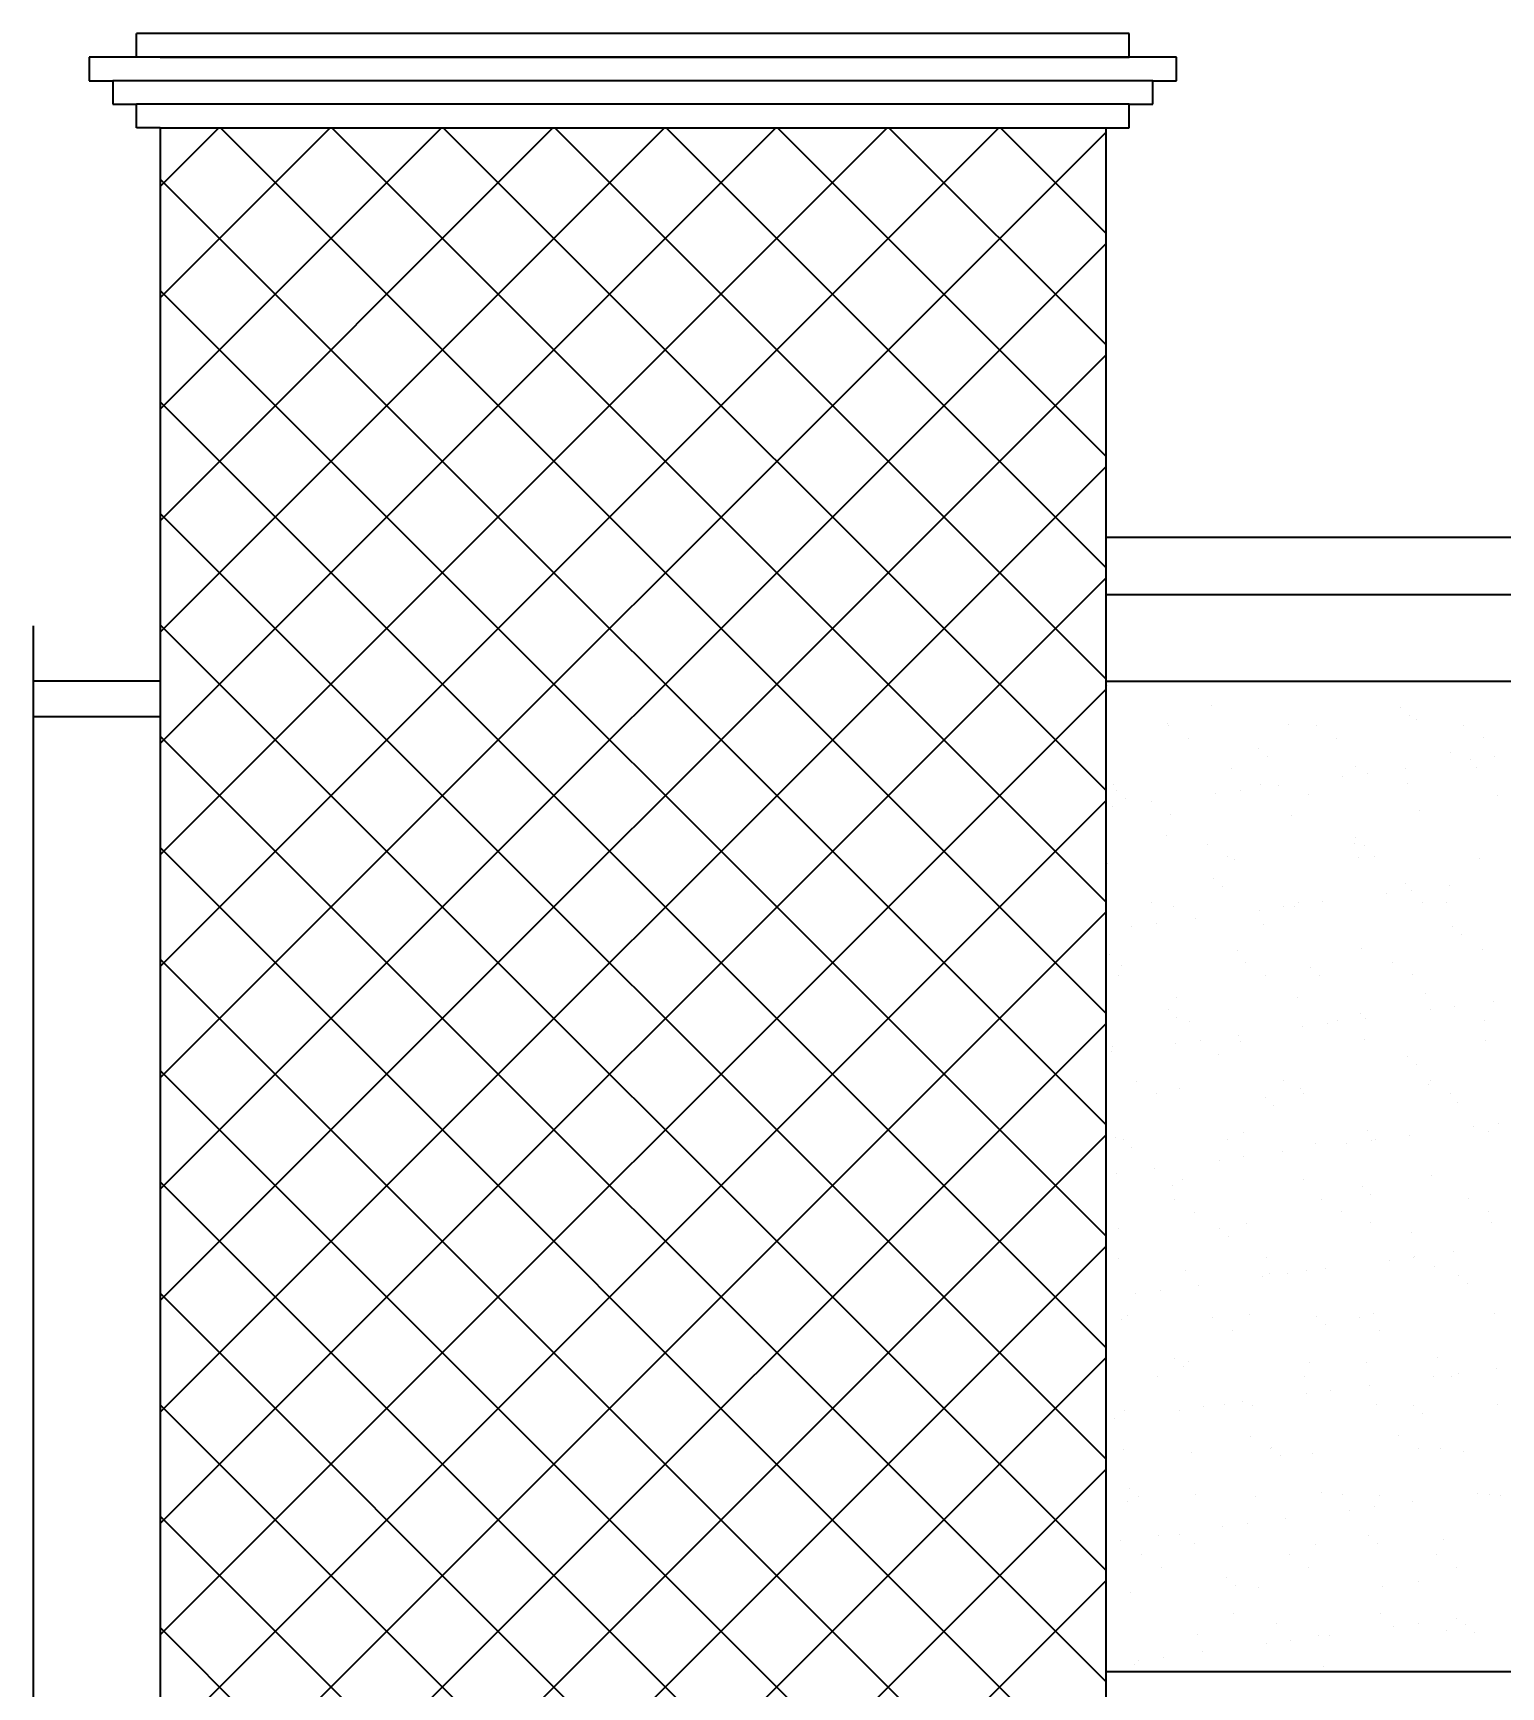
# Model space of a CAD drawing. Header units: metres. Extents: x 6 to 169, y 61 to 125.
# Drawn here: x 32.219 to 33.495, y 67.787 to 69.226 of the extents above; entities that cross this region are included whole.
import ezdxf

# ---------------------------------------------------------------- set-up
doc = ezdxf.new("R2010")
doc.units = ezdxf.units.M
doc.header["$MEASUREMENT"] = 0
doc.header["$PDMODE"] = 3
doc.layers.get('0').update_dxf_attribs({"lineweight": 5})
doc.layers.get('DEFPOINTS').update_dxf_attribs({"lineweight": 5})
doc.layers.add('MAIN_GATE', color=57, linetype='Continuous')
doc.styles.get("Standard").update_dxf_attribs({"font": 'arial.ttf'})
doc.dimstyles.get("Standard").update_dxf_attribs({"dimtxt": 0.18, "dimasz": 0.18, "dimexe": 0.18, "dimexo": 0.0625, "dimgap": 0.09, "dimtad": 0, "dimtih": 1, "dimtoh": 1, "dimdec": 4, "dimzin": 0, "dimdsep": 46, "dimtxsty": 'Standard', "dimcen": 0.09, "dimadec": 0, "dimazin": 0, "dimtfac": 1, "dimtdec": 4, "dimtofl": 0, "dimtmove": 0, "dimatfit": 3, "dimfxl": 0, "dimtolj": 1, "dimtzin": 0, "dimarcsym": 0})
doc.dimstyles.new('STANDARD$0', dxfattribs={"dimtxt": 0.3, "dimasz": 0.3, "dimexe": 3, "dimexo": 1, "dimgap": 1.5, "dimtad": 1, "dimdec": 1, "dimzin": 1, "dimdsep": 46, "dimtxsty": 'Standard', "dimblk": 'OBLIQUE', "dimcen": 0.09375, "dimdle": 1, "dimclrd": 8, "dimclre": 8, "dimclrt": 7, "dimadec": 1, "dimazin": 0, "dimtfac": 1, "dimtdec": 1, "dimtix": 1, "dimtmove": 2, "dimatfit": 3, "dimldrblk": 'ARCHTICK', "dimfxl": 0, "dimfrac": 2, "dimtolj": 1, "dimtzin": 0, "dimarcsym": 0})

# ---------------------------------------------------------------- blocks, each defined once
blk = doc.blocks.new('*D23')
at = {"color": 0, "lineweight": -2}
for p, q in [((5311.5576, 1865.0008), (5313.1517, 1865.0008)), ((5312.9717, 1864.8208), (5312.9717, 1863.8977)), ((5312.9717, 1862.0547), (5312.9717, 1862.9779)), ((5311.9617, 1861.8747), (5313.1517, 1861.8747))]:
    blk.add_line(p, q, dxfattribs=at)
at = {"color": 0}
for points in [[(5312.9417, 1864.8208), (5313.0017, 1864.8208), (5312.9717, 1865.0008)], [(5312.9417, 1862.0547), (5313.0017, 1862.0547), (5312.9717, 1861.8747)]]:
    blk.add_solid(points, dxfattribs=at)
at = {"layer": 'DEFPOINTS', "color": 0}
for p in [(5311.4951, 1865.0008), (5312.9717, 1865.0008), (5311.8992, 1861.8747)]:
    blk.add_point(p, dxfattribs=at)
at = {"color": 0, "insert": (5312.9717, 1863.4378), "char_height": 0.25, "attachment_point": 5, "rotation": 90}
blk.add_mtext('\\A1;2.0M', dxfattribs=at)
blk = doc.blocks.new('_Oblique')
at = {"color": 0, "linetype": 'ByBlock', "lineweight": -2}
blk.add_line((-0.5, -0.5), (0.5, 0.5), dxfattribs=at)
blk = doc.blocks.new('*D848')
at = {"layer": 'DEFPOINTS', "color": 0}
for p in [(32.449, 70.3062), (32.449, 68.8577), (26.4538, 68.6751)]:
    blk.add_point(p, dxfattribs=at)
at = {"layer": 'MAIN_GATE', "color": 0, "lineweight": -2}
for p, q in [((26.4538, 70.3062), (29.1274, 70.3062)), ((32.449, 70.3062), (29.7754, 70.3062))]:
    blk.add_line(p, q, dxfattribs=at)
at = {"layer": 'MAIN_GATE', "color": 0, "lineweight": -2, "xscale": 0.1, "yscale": 0.1, "zscale": 0.1, "rotation": 180}
blk.add_blockref('_Oblique', (26.4538, 70.3062), dxfattribs=at)
at = {"layer": 'MAIN_GATE', "color": 0, "lineweight": -2, "xscale": 0.1, "yscale": 0.1, "zscale": 0.1}
blk.add_blockref('_Oblique', (32.449, 70.3062), dxfattribs=at)
at = {"layer": 'MAIN_GATE', "color": 0, "insert": (29.4514, 70.3062), "char_height": 0.18, "attachment_point": 5}
blk.add_mtext('\\A1;6.00', dxfattribs=at)
blk = doc.blocks.new('155')
at = {"color": 0, "lineweight": 25, "ltscale": 72}
for p, q in [((5311.12174, 1865.49943), (5310.0254, 1865.49943)), ((5310.0254, 1865.47333), (5310.0254, 1865.49943)), ((5311.12174, 1865.47333), (5311.12174, 1865.49943)), ((5309.97319, 1865.47333), (5309.97319, 1865.44722)), ((5311.17395, 1865.47333), (5309.97319, 1865.47333)), ((5310.0515, 1865.47333), (5310.0254, 1865.47333)), ((5310.0515, 1865.47333), (5311.09564, 1865.47333)), ((5311.09564, 1865.47333), (5311.12174, 1865.47333)), ((5311.17395, 1865.44722), (5311.17395, 1865.47333)), ((5309.97319, 1865.44722), (5309.99929, 1865.44722)), ((5310.0254, 1865.44722), (5309.99929, 1865.44722)), ((5309.99929, 1865.44722), (5309.99929, 1865.42112)), ((5311.14785, 1865.44722), (5310.0254, 1865.44722)), ((5311.14785, 1865.42112), (5311.14785, 1865.44722)), ((5311.14785, 1865.44722), (5311.17395, 1865.44722)), ((5309.99929, 1865.42112), (5310.0254, 1865.42112)), ((5311.12174, 1865.42112), (5310.0254, 1865.42112)), ((5310.0254, 1865.39502), (5310.0254, 1865.42112)), ((5311.12174, 1865.39502), (5311.12174, 1865.42112)), ((5311.12174, 1865.42112), (5311.14785, 1865.42112)), ((5310.0515, 1865.39502), (5310.0254, 1865.39502)), ((5310.0515, 1865.39502), (5310.0515, 1861.87473)), ((5310.0515, 1865.39502), (5311.09564, 1865.39502)), ((5310.0515, 1865.33036), (5310.11616, 1865.39502)), ((5310.0515, 1865.20731), (5310.23921, 1865.39502)), ((5310.0515, 1865.08426), (5310.36226, 1865.39502)), ((5310.0515, 1864.9612), (5310.48531, 1865.39502)), ((5310.0515, 1864.83815), (5310.60837, 1865.39502)), ((5310.0515, 1864.7151), (5310.73142, 1865.39502)), ((5310.0515, 1864.59204), (5310.85447, 1865.39502)), ((5310.0515, 1864.46899), (5310.97753, 1865.39502)), ((5310.0515, 1864.34594), (5311.09564, 1865.39008)), ((5311.09564, 1864.41741), (5310.11804, 1865.39502)), ((5311.09564, 1864.54047), (5310.24109, 1865.39502)), ((5311.09564, 1864.66352), (5310.36414, 1865.39502)), ((5311.09564, 1864.78657), (5310.4872, 1865.39502)), ((5311.09564, 1864.90963), (5310.61025, 1865.39502)), ((5311.09564, 1865.03268), (5310.7333, 1865.39502)), ((5311.09564, 1865.15573), (5310.85635, 1865.39502)), ((5311.09564, 1865.27879), (5310.97941, 1865.39502)), ((5311.09564, 1865.39502), (5311.09564, 1861.87473)), ((5311.09564, 1865.39502), (5311.12174, 1865.39502)), ((5311.09564, 1864.29436), (5310.0515, 1865.3385)), ((5310.0515, 1864.22289), (5311.09564, 1865.26702)), ((5311.09564, 1864.17131), (5310.0515, 1865.21545)), ((5310.0515, 1864.09983), (5311.09564, 1865.14397)), ((5311.09564, 1864.04826), (5310.0515, 1865.09239)), ((5310.0515, 1863.97678), (5311.09564, 1865.02092)), ((5311.09564, 1863.9252), (5310.0515, 1864.96934)), ((5311.09564, 1864.9432), (5312.46851, 1864.9432)), ((5310.0515, 1863.85373), (5311.09564, 1864.89787)), ((5311.09564, 1864.87958), (5312.46851, 1864.87958)), ((5309.91119, 1864.8452), (5309.91119, 1862.02528)), ((5311.09564, 1863.80215), (5310.0515, 1864.84629)), ((5310.0515, 1864.78415), (5309.91119, 1864.78415)), ((5310.0515, 1863.73067), (5311.09564, 1864.77481)), ((5311.09564, 1864.78415), (5312.46851, 1864.78415)), ((5311.09802, 1864.77953), (5311.09802, 1864.77953)), ((5311.21267, 1864.75719), (5311.21267, 1864.75719)), ((5311.42157, 1864.75539), (5311.42157, 1864.75539)), ((5310.0515, 1864.74475), (5309.91119, 1864.74475)), ((5311.16423, 1864.7368), (5311.16423, 1864.7368)), ((5311.16554, 1864.73478), (5311.16554, 1864.73478)), ((5311.29778, 1864.73616), (5311.29778, 1864.73616)), ((5311.32812, 1864.73508), (5311.32812, 1864.73508)), ((5311.43119, 1864.74657), (5311.43119, 1864.74657)), ((5311.43879, 1864.74124), (5311.43879, 1864.74124)), ((5311.4907, 1864.73537), (5311.4907, 1864.73537)), ((5311.09564, 1863.6791), (5310.0515, 1864.72324)), ((5311.18756, 1864.72076), (5311.18756, 1864.72076)), ((5311.35014, 1864.72105), (5311.35014, 1864.72105)), ((5311.51272, 1864.72135), (5311.51272, 1864.72135)), ((5311.26463, 1864.70957), (5311.26463, 1864.70957)), ((5311.27425, 1864.70075), (5311.27425, 1864.70075)), ((5311.47661, 1864.70496), (5311.47661, 1864.70496)), ((5311.49812, 1864.69703), (5311.49812, 1864.69703)), ((5311.5253, 1864.70061), (5311.5253, 1864.70061)), ((5311.23483, 1864.68786), (5311.23483, 1864.68786)), ((5311.35759, 1864.67853), (5311.35759, 1864.67853)), ((5311.37148, 1864.6896), (5311.37148, 1864.6896)), ((5311.38477, 1864.68211), (5311.38477, 1864.68211)), ((5311.42721, 1864.6877), (5311.42721, 1864.6877)), ((5311.50503, 1864.68896), (5311.50503, 1864.68896)), ((5311.10423, 1864.66997), (5311.10423, 1864.66997)), ((5311.10769, 1864.66375), (5311.10769, 1864.66375)), ((5311.21707, 1864.66003), (5311.21707, 1864.66003)), ((5311.24424, 1864.66361), (5311.24424, 1864.66361)), ((5311.26681, 1864.67026), (5311.26681, 1864.67026)), ((5311.28668, 1864.6692), (5311.28668, 1864.6692)), ((5311.31967, 1864.65914), (5311.31967, 1864.65914)), ((5311.42939, 1864.67056), (5311.42939, 1864.67056)), ((5310.0515, 1863.60762), (5311.09564, 1864.65176)), ((5311.10371, 1864.64511), (5311.10371, 1864.64511)), ((5311.11731, 1864.65493), (5311.11731, 1864.65493)), ((5311.14615, 1864.6507), (5311.14615, 1864.6507)), ((5311.44208, 1864.64065), (5311.44208, 1864.64065)), ((5311.52857, 1864.65734), (5311.52857, 1864.65734)), ((5311.16752, 1864.63621), (5311.16752, 1864.63621)), ((5311.30107, 1864.63557), (5311.30107, 1864.63557)), ((5311.16273, 1864.61331), (5311.16273, 1864.61331)), ((5311.20771, 1864.60405), (5311.20771, 1864.60405)), ((5311.37029, 1864.60434), (5311.37029, 1864.60434)), ((5311.37163, 1864.61152), (5311.37163, 1864.61152)), ((5311.09564, 1863.55604), (5310.0515, 1864.60018)), ((5311.22972, 1864.59002), (5311.22972, 1864.59002)), ((5311.23812, 1864.58726), (5311.23812, 1864.58726)), ((5311.37477, 1864.58901), (5311.37477, 1864.58901)), ((5311.38126, 1864.6027), (5311.38126, 1864.6027)), ((5311.3923, 1864.59032), (5311.3923, 1864.59032)), ((5311.50832, 1864.58836), (5311.50832, 1864.58836)), ((5311.09711, 1864.58218), (5311.09711, 1864.58218)), ((5311.21469, 1864.5657), (5311.21469, 1864.5657)), ((5311.22432, 1864.55688), (5311.22432, 1864.55688)), ((5311.40573, 1864.5497), (5311.40573, 1864.5497)), ((5311.42668, 1864.56108), (5311.42668, 1864.56108)), ((5311.4329, 1864.55327), (5311.4329, 1864.55327)), ((5311.47535, 1864.55886), (5311.47535, 1864.55886)), ((5311.1464, 1864.53924), (5311.1464, 1864.53924)), ((5311.17081, 1864.53562), (5311.17081, 1864.53562)), ((5311.2652, 1864.5312), (5311.2652, 1864.5312)), ((5311.29237, 1864.53477), (5311.29237, 1864.53477)), ((5311.30436, 1864.53498), (5311.30436, 1864.53498)), ((5311.30898, 1864.53953), (5311.30898, 1864.53953)), ((5311.33482, 1864.54036), (5311.33482, 1864.54036)), ((5311.44537, 1864.54006), (5311.44537, 1864.54006)), ((5311.47156, 1864.53983), (5311.47156, 1864.53983)), ((5310.0515, 1863.48457), (5311.09564, 1864.52871)), ((5311.12467, 1864.5127), (5311.12467, 1864.5127)), ((5311.15185, 1864.51627), (5311.15185, 1864.51627)), ((5311.19429, 1864.52186), (5311.19429, 1864.52186)), ((5311.26974, 1864.51526), (5311.26974, 1864.51526)), ((5311.47864, 1864.51347), (5311.47864, 1864.51347)), ((5311.48826, 1864.50465), (5311.48826, 1864.50465)), ((5311.09564, 1863.43299), (5310.0515, 1864.47713)), ((5311.1004, 1864.48159), (5311.1004, 1864.48159)), ((5311.24141, 1864.48667), (5311.24141, 1864.48667)), ((5311.37806, 1864.48841), (5311.37806, 1864.48841)), ((5311.51161, 1864.48777), (5311.51161, 1864.48777)), ((5311.1093, 1864.459), (5311.1093, 1864.459)), ((5311.1128, 1864.46944), (5311.1128, 1864.46944)), ((5311.24987, 1864.47332), (5311.24987, 1864.47332)), ((5311.27188, 1864.45929), (5311.27188, 1864.45929)), ((5311.3217, 1864.46765), (5311.3217, 1864.46765)), ((5311.33132, 1864.45883), (5311.33132, 1864.45883)), ((5311.41245, 1864.47361), (5311.41245, 1864.47361)), ((5311.43446, 1864.45959), (5311.43446, 1864.45959)), ((5311.16476, 1864.42183), (5311.16476, 1864.42183)), ((5311.1741, 1864.43502), (5311.1741, 1864.43502)), ((5311.30765, 1864.43438), (5311.30765, 1864.43438)), ((5311.44866, 1864.43946), (5311.44866, 1864.43946)), ((5311.48104, 1864.42444), (5311.48104, 1864.42444)), ((5311.52348, 1864.43003), (5311.52348, 1864.43003)), ((5310.0515, 1863.36152), (5311.09564, 1864.40565)), ((5311.17438, 1864.41301), (5311.17438, 1864.41301)), ((5311.18856, 1864.40851), (5311.18856, 1864.40851)), ((5311.34051, 1864.40594), (5311.34051, 1864.40594)), ((5311.35114, 1864.4088), (5311.35114, 1864.4088)), ((5311.37674, 1864.41721), (5311.37674, 1864.41721)), ((5311.38295, 1864.41153), (5311.38295, 1864.41153)), ((5311.45386, 1864.42086), (5311.45386, 1864.42086)), ((5311.51372, 1864.4091), (5311.51372, 1864.4091)), ((5311.19998, 1864.38744), (5311.19998, 1864.38744)), ((5311.24242, 1864.39303), (5311.24242, 1864.39303)), ((5311.24469, 1864.38607), (5311.24469, 1864.38607)), ((5311.31333, 1864.40236), (5311.31333, 1864.40236)), ((5311.38135, 1864.38782), (5311.38135, 1864.38782)), ((5311.5149, 1864.38718), (5311.5149, 1864.38718)), ((5311.10189, 1864.37452), (5311.10189, 1864.37452)), ((5311.10369, 1864.38099), (5311.10369, 1864.38099)), ((5311.17281, 1864.38386), (5311.17281, 1864.38386)), ((5311.2198, 1864.37139), (5311.2198, 1864.37139)), ((5311.4287, 1864.3696), (5311.4287, 1864.3696)), ((5311.09564, 1863.30994), (5310.0515, 1864.35408)), ((5311.43833, 1864.36078), (5311.43833, 1864.36078)), ((5311.12945, 1864.34229), (5311.12945, 1864.34229)), ((5311.17739, 1864.33443), (5311.17739, 1864.33443)), ((5311.29203, 1864.34259), (5311.29203, 1864.34259)), ((5311.31094, 1864.33379), (5311.31094, 1864.33379)), ((5311.45194, 1864.33887), (5311.45194, 1864.33887)), ((5311.45461, 1864.34288), (5311.45461, 1864.34288)), ((5311.15147, 1864.32827), (5311.15147, 1864.32827)), ((5311.27176, 1864.32377), (5311.27176, 1864.32377)), ((5311.28139, 1864.31496), (5311.28139, 1864.31496)), ((5311.31405, 1864.32856), (5311.31405, 1864.32856)), ((5311.47663, 1864.32886), (5311.47663, 1864.32886)), ((5311.48375, 1864.31916), (5311.48375, 1864.31916)), ((5311.52917, 1864.29561), (5311.52917, 1864.29561)), ((5310.0515, 1863.23846), (5311.09564, 1864.2826)), ((5311.10698, 1864.2804), (5311.10698, 1864.2804)), ((5311.11482, 1864.27795), (5311.11482, 1864.27795)), ((5311.23072, 1864.27777), (5311.23072, 1864.27777)), ((5311.24798, 1864.28548), (5311.24798, 1864.28548)), ((5311.38464, 1864.28722), (5311.38464, 1864.28722)), ((5311.38864, 1864.2771), (5311.38864, 1864.2771)), ((5311.3933, 1864.27807), (5311.3933, 1864.27807)), ((5311.43109, 1864.28269), (5311.43109, 1864.28269)), ((5311.502, 1864.29203), (5311.502, 1864.29203)), ((5311.51819, 1864.28658), (5311.51819, 1864.28658)), ((5311.12444, 1864.26914), (5311.12444, 1864.26914)), ((5311.24811, 1864.2586), (5311.24811, 1864.2586)), ((5311.29056, 1864.26419), (5311.29056, 1864.26419)), ((5311.32681, 1864.27334), (5311.32681, 1864.27334)), ((5311.36147, 1864.27353), (5311.36147, 1864.27353)), ((5311.10759, 1864.2401), (5311.10759, 1864.2401)), ((5311.15003, 1864.24569), (5311.15003, 1864.24569)), ((5311.22094, 1864.25503), (5311.22094, 1864.25503)), ((5311.09564, 1863.18689), (5310.0515, 1864.23102)), ((5311.16986, 1864.22752), (5311.16986, 1864.22752)), ((5311.18068, 1864.23384), (5311.18068, 1864.23384)), ((5311.31423, 1864.2332), (5311.31423, 1864.2332)), ((5311.37877, 1864.22572), (5311.37877, 1864.22572)), ((5311.45523, 1864.23828), (5311.45523, 1864.23828)), ((5311.17162, 1864.21156), (5311.17162, 1864.21156)), ((5311.3342, 1864.21186), (5311.3342, 1864.21186)), ((5311.38839, 1864.2169), (5311.38839, 1864.2169)), ((5311.49678, 1864.21215), (5311.49678, 1864.21215)), ((5311.19363, 1864.19753), (5311.19363, 1864.19753)), ((5311.25127, 1864.18489), (5311.25127, 1864.18489)), ((5311.35621, 1864.19783), (5311.35621, 1864.19783)), ((5311.38793, 1864.18663), (5311.38793, 1864.18663)), ((5311.51879, 1864.19813), (5311.51879, 1864.19813)), ((5311.52148, 1864.18599), (5311.52148, 1864.18599)), ((5311.11027, 1864.17981), (5311.11027, 1864.17981)), ((5311.22183, 1864.1799), (5311.22183, 1864.1799)), ((5311.23145, 1864.17108), (5311.23145, 1864.17108)), ((5311.43381, 1864.17529), (5311.43381, 1864.17529)), ((5310.0515, 1863.11541), (5311.09564, 1864.15955)), ((5311.43678, 1864.14827), (5311.43678, 1864.14827)), ((5311.47922, 1864.15386), (5311.47922, 1864.15386)), ((5311.11031, 1864.14675), (5311.11031, 1864.14675)), ((5311.18397, 1864.13324), (5311.18397, 1864.13324)), ((5311.27289, 1864.14704), (5311.27289, 1864.14704)), ((5311.27687, 1864.12946), (5311.27687, 1864.12946)), ((5311.29625, 1864.12977), (5311.29625, 1864.12977)), ((5311.31752, 1864.1326), (5311.31752, 1864.1326)), ((5311.33869, 1864.13536), (5311.33869, 1864.13536)), ((5311.4096, 1864.14469), (5311.4096, 1864.14469)), ((5311.43547, 1864.14734), (5311.43547, 1864.14734)), ((5311.45852, 1864.13768), (5311.45852, 1864.13768)), ((5311.15572, 1864.11127), (5311.15572, 1864.11127)), ((5311.19816, 1864.11686), (5311.19816, 1864.11686)), ((5311.26907, 1864.12619), (5311.26907, 1864.12619)), ((5311.48577, 1864.12767), (5311.48577, 1864.12767)), ((5311.4954, 1864.11885), (5311.4954, 1864.11885)), ((5311.09564, 1863.06383), (5310.0515, 1864.10797)), ((5311.12855, 1864.10769), (5311.12855, 1864.10769)), ((5311.11355, 1864.07921), (5311.11355, 1864.07921)), ((5311.11993, 1864.08364), (5311.11993, 1864.08364)), ((5311.21378, 1864.08083), (5311.21378, 1864.08083)), ((5311.25456, 1864.08429), (5311.25456, 1864.08429)), ((5311.32883, 1864.08185), (5311.32883, 1864.08185)), ((5311.37636, 1864.08112), (5311.37636, 1864.08112)), ((5311.39122, 1864.08604), (5311.39122, 1864.08604)), ((5311.52477, 1864.0854), (5311.52477, 1864.0854)), ((5311.2358, 1864.0668), (5311.2358, 1864.0668)), ((5311.33845, 1864.07303), (5311.33845, 1864.07303)), ((5311.39838, 1864.0671), (5311.39838, 1864.0671)), ((5310.0515, 1862.99236), (5311.09564, 1864.0365)), ((5311.17189, 1864.03603), (5311.17189, 1864.03603)), ((5311.18151, 1864.02721), (5311.18151, 1864.02721)), ((5311.18725, 1864.03265), (5311.18725, 1864.03265)), ((5311.3208, 1864.03201), (5311.3208, 1864.03201)), ((5311.38387, 1864.03141), (5311.38387, 1864.03141)), ((5311.46181, 1864.03709), (5311.46181, 1864.03709)), ((5311.52736, 1864.02502), (5311.52736, 1864.02502)), ((5311.15247, 1864.01602), (5311.15247, 1864.01602)), ((5311.31505, 1864.01631), (5311.31505, 1864.01631)), ((5311.38683, 1864.00652), (5311.38683, 1864.00652)), ((5311.45774, 1864.01586), (5311.45774, 1864.01586)), ((5311.47763, 1864.01661), (5311.47763, 1864.01661)), ((5311.48491, 1864.01944), (5311.48491, 1864.01944)), ((5311.09564, 1862.94078), (5310.0515, 1863.98492)), ((5311.22693, 1863.98559), (5311.22693, 1863.98559)), ((5311.2463, 1863.98802), (5311.2463, 1863.98802)), ((5311.25785, 1863.9837), (5311.25785, 1863.9837)), ((5311.31721, 1863.99736), (5311.31721, 1863.99736)), ((5311.34438, 1864.00093), (5311.34438, 1864.00093)), ((5311.39451, 1863.98544), (5311.39451, 1863.98544)), ((5311.43584, 1863.9838), (5311.43584, 1863.9838)), ((5311.52806, 1863.9848), (5311.52806, 1863.9848)), ((5311.10577, 1863.96952), (5311.10577, 1863.96952)), ((5311.11684, 1863.97862), (5311.11684, 1863.97862)), ((5311.17668, 1863.97886), (5311.17668, 1863.97886)), ((5311.20385, 1863.98243), (5311.20385, 1863.98243)), ((5311.44546, 1863.97498), (5311.44546, 1863.97498)), ((5311.25594, 1863.9501), (5311.25594, 1863.9501)), ((5311.41852, 1863.95039), (5311.41852, 1863.95039)), ((5311.11538, 1863.93578), (5311.11538, 1863.93578)), ((5311.19054, 1863.93206), (5311.19054, 1863.93206)), ((5311.27796, 1863.93607), (5311.27796, 1863.93607)), ((5311.2789, 1863.93798), (5311.2789, 1863.93798)), ((5311.28852, 1863.92916), (5311.28852, 1863.92916)), ((5311.32409, 1863.93142), (5311.32409, 1863.93142)), ((5311.44054, 1863.93637), (5311.44054, 1863.93637)), ((5311.4651, 1863.9365), (5311.4651, 1863.9365)), ((5311.49088, 1863.93336), (5311.49088, 1863.93336)), ((5310.0515, 1862.8693), (5311.09564, 1863.91344)), ((5311.12196, 1863.89216), (5311.12196, 1863.89216)), ((5311.12013, 1863.87803), (5311.12013, 1863.87803)), ((5311.13158, 1863.88334), (5311.13158, 1863.88334)), ((5311.19464, 1863.88528), (5311.19464, 1863.88528)), ((5311.26114, 1863.88311), (5311.26114, 1863.88311)), ((5311.33394, 1863.88754), (5311.33394, 1863.88754)), ((5311.35722, 1863.88558), (5311.35722, 1863.88558)), ((5311.39779, 1863.88485), (5311.39779, 1863.88485)), ((5311.43496, 1863.87769), (5311.43496, 1863.87769)), ((5311.50587, 1863.88702), (5311.50587, 1863.88702)), ((5311.5198, 1863.88588), (5311.5198, 1863.88588)), ((5311.53134, 1863.88421), (5311.53134, 1863.88421)), ((5311.09564, 1862.81773), (5310.0515, 1863.86187)), ((5311.29443, 1863.85919), (5311.29443, 1863.85919)), ((5311.36534, 1863.86852), (5311.36534, 1863.86852)), ((5311.39252, 1863.8721), (5311.39252, 1863.8721)), ((5311.1539, 1863.84069), (5311.1539, 1863.84069)), ((5311.177, 1863.84172), (5311.177, 1863.84172)), ((5311.22481, 1863.85002), (5311.22481, 1863.85002)), ((5311.25199, 1863.8536), (5311.25199, 1863.8536)), ((5311.3859, 1863.83993), (5311.3859, 1863.83993)), ((5311.11146, 1863.8351), (5311.11146, 1863.8351)), ((5311.13553, 1863.81907), (5311.13553, 1863.81907)), ((5311.19383, 1863.83146), (5311.19383, 1863.83146)), ((5311.29811, 1863.81937), (5311.29811, 1863.81937)), ((5311.32738, 1863.83082), (5311.32738, 1863.83082)), ((5311.39552, 1863.83111), (5311.39552, 1863.83111)), ((5311.46069, 1863.81966), (5311.46069, 1863.81966)), ((5311.46839, 1863.8359), (5311.46839, 1863.8359)), ((5311.15754, 1863.80504), (5311.15754, 1863.80504)), ((5311.32012, 1863.80534), (5311.32012, 1863.80534)), ((5311.4827, 1863.80564), (5311.4827, 1863.80564)), ((5310.0515, 1862.74625), (5311.09564, 1863.79039)), ((5311.22896, 1863.7941), (5311.22896, 1863.7941)), ((5311.23858, 1863.78529), (5311.23858, 1863.78529)), ((5311.26443, 1863.78251), (5311.26443, 1863.78251)), ((5311.40108, 1863.78426), (5311.40108, 1863.78426)), ((5311.44094, 1863.78949), (5311.44094, 1863.78949)), ((5311.12342, 1863.77743), (5311.12342, 1863.77743)), ((5311.2368, 1863.75455), (5311.2368, 1863.75455)), ((5311.39938, 1863.75485), (5311.39938, 1863.75485)), ((5311.4831, 1863.74885), (5311.4831, 1863.74885)), ((5311.09564, 1862.69467), (5310.0515, 1863.73881)), ((5311.19712, 1863.73087), (5311.19712, 1863.73087)), ((5311.284, 1863.74367), (5311.284, 1863.74367)), ((5311.33067, 1863.73023), (5311.33067, 1863.73023)), ((5311.34257, 1863.73035), (5311.34257, 1863.73035)), ((5311.41348, 1863.73969), (5311.41348, 1863.73969)), ((5311.44065, 1863.74327), (5311.44065, 1863.74327)), ((5311.47168, 1863.73531), (5311.47168, 1863.73531)), ((5311.49291, 1863.74187), (5311.49291, 1863.74187)), ((5311.50253, 1863.73306), (5311.50253, 1863.73306)), ((5311.20204, 1863.71185), (5311.20204, 1863.71185)), ((5311.27295, 1863.72119), (5311.27295, 1863.72119)), ((5311.30012, 1863.72476), (5311.30012, 1863.72476)), ((5311.12706, 1863.69785), (5311.12706, 1863.69785)), ((5311.13242, 1863.70269), (5311.13242, 1863.70269)), ((5311.15959, 1863.70626), (5311.15959, 1863.70626)), ((5311.33597, 1863.69605), (5311.33597, 1863.69605)), ((5311.09564, 1863.69029), (5312.46851, 1863.69029))]:
    blk.add_line(p, q, dxfattribs=at)
at = {"color": 0}
dim = blk.add_linear_dim(base=(5312.9717, 1865.00082), p1=(5311.89919, 1861.87473), p2=(5311.49514, 1865.00082), angle=90, text='2.0M', dimstyle='Standard', override={"dimtxt": 0.25}, dxfattribs=at)
dim.commit()
dim.dimension.update_dxf_attribs({"geometry": '*D23', "text_midpoint": (5312.9717, 1863.43778), "text_rotation": 90})

msp = doc.modelspace()

# ---------------------------------------------------------------- block references
at = {"lineweight": -3, "xscale": 0.7874999999999996, "yscale": 0.7874999999999996, "zscale": 0.7874999999999996}
msp.add_blockref('155', (-4149.33653, -1399.85549), dxfattribs=at)

# ---------------------------------------------------------------- dimensions: what is measured, and where the dimension line sits
at = {"layer": 'MAIN_GATE', "color": 2}
dim = msp.add_linear_dim(base=(32.44902, 70.30622), p1=(26.45376, 68.67506), p2=(32.44902, 68.85774), dimstyle='STANDARD$0', override={"dimtxt": 0.18, "dimasz": 0.1, "dimexe": 0.18, "dimexo": 0.0625, "dimgap": 0.09, "dimtad": 0, "dimtoh": 1, "dimdec": 2, "dimzin": 0, "dimpost": '', "dimblk1": 'Oblique', "dimblk2": 'Oblique', "dimsah": 1, "dimcen": 0.09, "dimdle": 0, "dimse1": 1, "dimse2": 1, "dimclrd": 0, "dimclre": 0, "dimclrt": 0, "dimadec": 0, "dimtdec": 4, "dimtix": 0, "dimtofl": 0, "dimtmove": 0, "dimfrac": 0, "dimarcsym": 0}, dxfattribs=at)
dim.commit()
dim.dimension.update_dxf_attribs({"geometry": '*D848', "text_midpoint": (29.45139, 70.30622)})

doc.saveas('drawing.dxf')
